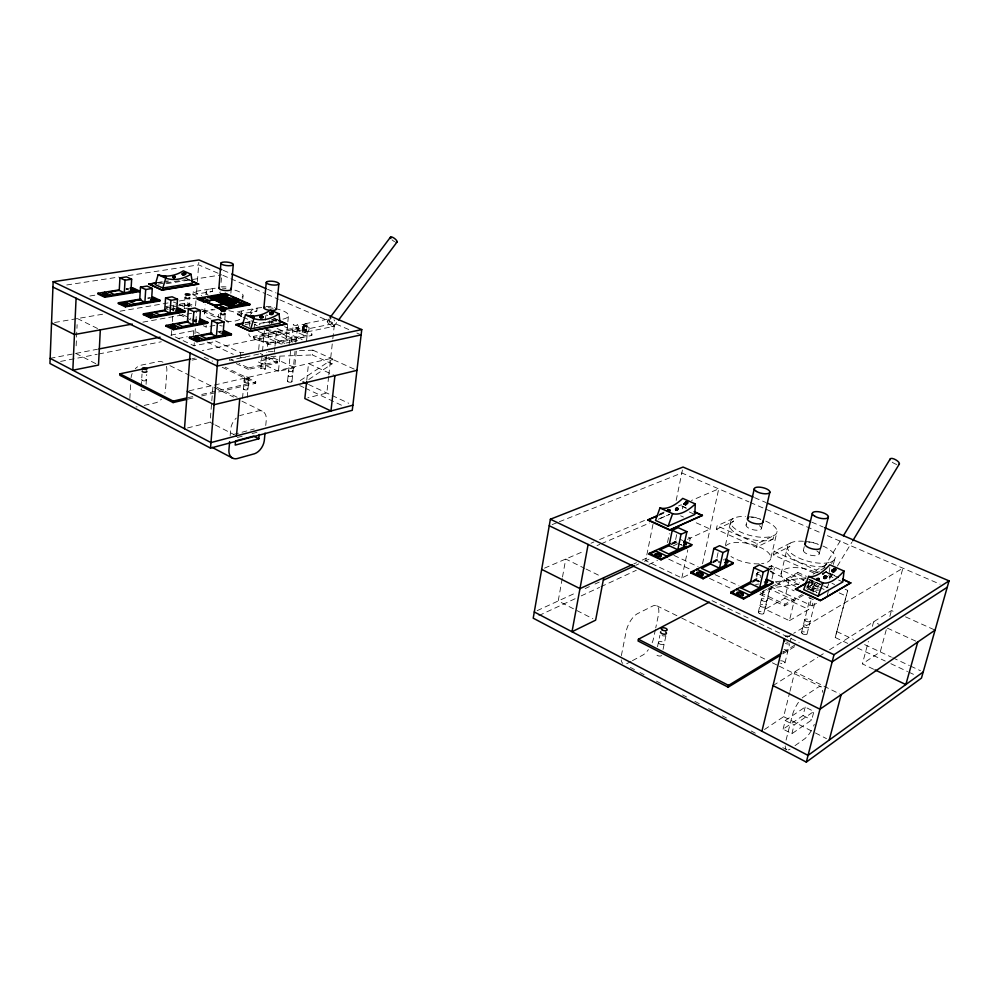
<?xml version="1.0" encoding="UTF-8"?>
<svg xmlns="http://www.w3.org/2000/svg" width="999" height="999" viewBox="0 0 999 999"><rect width="100%" height="100%" fill="white"/><g stroke="black" fill="none" stroke-linecap="round" stroke-linejoin="round"><path stroke-width="0.75" stroke-dasharray="5 3.75" d="M829.819 567.607L828.958 574.225M76.149 345.841L77.11 324.638M128.684 288.361L126.174 288.761L126.136 289.498L128.646 289.098M129.833 398.526L130.732 383.604M141.234 386.601L142.02 374.051M146.079 384.353L146.716 374.538M171.716 330.532L171.403 335.04L194.043 345.816L216.308 341.333M172.34 321.503L172.977 312.487M173.077 310.989L173.701 301.96L177.735 303.808M184.241 308.753L185.052 297.602M191.521 306.218L187.3 304.295L187.412 302.834L175.662 304.882M189.148 306.343A2.36 0.724 5.1 0 0 185.814 305.344A2.36 0.724 5.1 0 0 185.439 306.568A2.36 0.724 5.1 0 0 189.148 306.343L189.748 298.127M195.804 295.979L192.957 294.705L193.182 291.82L212.65 288.549L212.425 291.396A18.531 5.607 5.6 0 0 205.969 294.643L206.181 291.77M193.331 335.527L193.931 327.647M195.567 305.869L196.029 299.65M196.94 287.525L196.154 298.089L191.583 298.876M197.39 281.493L198.826 262.412M194.043 345.816L194.281 342.782M194.967 333.666L195.417 327.597M195.879 321.528L196.566 312.412M204.495 313.574L205.17 304.832M214.897 325.374L206.119 327.048L206.244 325.537M218.244 317.345L218.494 314.348M221.079 282.442L221.441 277.872M214.023 424.338L210.052 422.302L211.676 402.297M211.8 400.761L213.049 385.377L187.288 391.258M220.03 319.093L220.479 313.611M224.8 319.618L225.137 315.509M228.072 322.852L228.197 321.366L201.473 309.228M230.869 293.219L231.194 289.36M229.57 358.991L229.458 360.377L258.529 354.133L258.654 352.759M241.696 316.546L237.462 314.648L237.725 311.725L257.118 308.129L256.855 311.014A18.894 5.907 6 0 0 250.612 314.51M230.145 435.826L230.781 428.559A12.7 8.629 -62 0 1 236.251 418.082M226.298 321.628A18.444 5.782 5.4 0 0 241.134 317.62L241.945 308.266M242.757 298.963L243.019 295.866M240.309 356.356L240.634 352.709L214.398 340.434M242.532 398.251L244.38 377.522M249.55 326.386L250.212 318.956M268.107 357.142L277.56 361.526L277.435 362.912L248.414 369.38L248.539 367.982L239.061 363.486M247.228 397.377L248.976 377.997A2.31 0.812 5.4 0 0 245.642 376.948A2.31 0.812 5.4 0 0 245.404 378.334A2.31 0.812 5.4 0 0 248.976 377.997M254.158 328.221L254.495 324.488L271.94 321.079L274.737 322.327M253.521 337.687L253.659 336.301L297.003 327.497L311.963 334.091L311.813 335.452L268.556 344.555L253.521 337.687L296.865 328.858L311.813 335.452M201.623 395.929L255.657 383.329L255.794 381.905L225.1 367.195M258.691 349.575L260.077 334.54L276.423 331.218L297.402 340.609L281.094 344.068L260.077 334.54M260.876 368.631L264.398 330.781M265.384 320.13L265.809 315.572M265.247 369.093A2.198 0.749 5.6 0 0 262.063 368.107A2.198 0.749 5.6 0 0 261.875 369.393A2.198 0.749 5.6 0 0 265.247 369.093L266.808 352.497M267.37 346.428L268.943 329.732A2.21 0.712 5.9 0 1 266.071 330.12M269.518 323.651L269.805 320.617M268.556 344.555L268.694 343.144L253.659 336.301M271.703 323.539L271.94 321.079M265.746 425.499L266.321 419.393A12.562 8.454 -62.5 0 0 258.604 410.826L240.784 415.309A12.7 8.629 -62 0 0 239.623 415.771M296.328 351.136L294.655 367.669L273.851 358.042L274.275 353.571M274.425 352.085L274.85 347.615M274.987 346.129L276.423 331.218M294.655 367.669L278.434 371.378L280.057 354.682M286.263 337.837L287.724 323.089M287.862 321.616L288.449 315.721M289.098 345.329L289.61 340.272L265.722 329.545M287.55 381.193L290.921 347.54M291.533 341.396L293.231 324.475M296.865 328.858L297.003 327.497M291.958 381.655L295.055 351.074M295.991 341.87L297.702 324.962M298.239 330.769L298.788 325.299L303.022 324.438L307.018 326.198L306.456 331.656L302.222 332.53L298.239 330.769L302.46 329.895M302.222 332.53L303.022 324.438M306.456 341.621L306.98 336.626L284.553 326.673M306.755 380.307L308.516 363.574L334.927 375.649M312.912 350.187L332.63 359.041L332.093 363.836L312.4 354.945L312.912 350.187L299.063 350.674M328.659 376.536L326.835 393.032L307.779 397.814M328.821 375.025L332.667 340.209M332.829 338.673L334.515 323.414L202.298 350.562M682.379 508.891L682.729 506.181M562.237 578.496L558.216 600.973L592.857 618.743M562.512 577.01L565.734 559.028L584.727 568.381M621.353 655.606L626.336 630.619A15.36 6.831 -63.7 0 1 637.087 613.873L653.234 605.781A15.16 6.656 -64 0 1 658.591 614.148L655.744 627.884M652.971 524.325L645.654 560.739L681.842 577.959L689.722 574.1M667.507 542.557L669.355 533.591M676.173 500.449L682.429 470.017M655.419 629.407L653.521 638.561A15.085 6.568 -63.6 0 1 651.86 643.468M676.673 534.64L674.937 542.994L671.415 544.605M657.504 646.74L659.902 635.252M663.049 649.425L666.071 635.064M681.842 577.959L687.774 549.887M689.647 541.021L690.272 538.061L687.449 536.775M702.522 563.773L718.718 488.861L691.458 500.474M773.039 539.048L756.418 547.277L716.345 529.32L717.095 525.836L734.053 518.069L733.291 521.503A23.751 9.253 13.1 0 0 741.008 536.088A23.751 9.253 13.1 0 0 773.039 539.048L773.85 535.576L757.23 543.756L717.095 525.836M718.056 552.722L716.196 561.176L712.749 562.874M725.449 545.242L730.581 522.027M746.053 525.174L746.615 522.677M756.418 547.277L757.23 543.756M761.538 528.321L762.674 523.339M759.302 572.152L756.543 573.576L755.094 580.244L759.29 582.192M757.854 572.015L755.868 580.581L752.472 582.367M803.383 595.254L784.552 605.881L760.014 594.417L760.414 592.744L769.779 587.687M758.341 612.125L763.336 590.796M770.916 557.754L777.072 531.48M813.96 573.076L773.313 554.857L774.138 551.311L790.609 542.957L789.784 546.453A24.5 9.628 14.1 0 0 794.942 559.964A24.5 9.628 14.1 0 0 825.411 566.57M770.654 570.129L771.69 565.709L804.245 580.456M763.835 613.274L769.892 587.599M771.952 578.896L774.487 568.131M765.172 609.215L769.929 589.06L794.33 600.362L789.397 620.666L765.172 609.215L784.789 598.276L789.572 578.433L799.512 582.954M781.081 573.888L787.437 547.19M784.552 605.881L784.964 604.195L802.135 594.53M760.014 594.417L797.502 574.138L797.889 572.514L806.38 576.348M803.346 550.437L804.27 546.628M784.952 662.911L789.447 644.555M790.209 641.445L791.046 638.036M807.779 588.224L809.065 582.991L812.662 580.993L811.051 587.512L807.454 589.535M819.255 553.683L820.516 548.613M831.742 563.686L832.342 561.326L816.258 570.117L815.371 573.701L819.392 571.49M801.498 632.617L810.102 597.814M811.862 590.684L812.799 586.913M789.397 620.666L808.765 609.402L811.238 599.412M813.011 592.27L813.71 589.422L806.618 586.188M764.485 729.52L783.653 716.658L789.597 692.744M789.972 691.246L794.792 671.815L839.797 693.968M770.454 586.6L812.137 605.856L813.636 599.8L806.68 596.603M783.104 729.158L785.251 720.516L805.194 707.055L813.898 711.45L811.712 719.979L791.882 733.716L783.104 729.158L803.034 715.571L805.194 707.055M807.105 633.791L815.409 600.461M822.252 574.375L826.373 571.79L838.586 577.235M786.076 740.109L792.269 715.384A16.483 5.707 -64.2 0 1 799 701.573M829.632 579.22L831.131 573.276M833.366 564.373L835.226 556.955M791.882 733.716L794.055 725.037L813.898 711.45M827.184 595.854L828.308 591.358M847.726 643.406L835.214 637.512L847.726 590.397L845.104 589.223M835.214 637.512L847.726 590.397M873.613 669.218L862.399 663.885L868.393 641.37M872.389 626.348L873.601 621.853L879.108 624.375M886.263 629.745L880.256 651.91L862.399 663.885M889.859 616.433L902.896 568.181L793.706 633.279M830.981 576.66L832.592 574M837.424 566.046L851.91 542.17M824.025 567.544L841.757 538.449M333.878 326.323A4.158 1.074 36.8 0 0 329.608 321.878A4.158 1.074 36.8 0 0 328.246 323.189A4.158 1.074 36.8 0 0 333.878 326.323L337.587 321.366M327.272 321.266L329.133 318.793M795.017 745.654L804.932 738.648A16.159 5.47 -64.1 0 0 812.774 727.809M308.791 379.495L332.093 363.836M300.237 380.594L332.63 359.041M773.014 685.626L817.756 657.255M819.068 656.418L824.337 653.084M829.607 649.737L891.458 610.526L895.678 612.424M783.191 652.16L796.503 644.055M782.766 653.883L794.754 646.578M787.05 637.25L792.382 634.065M812.137 605.856L818.805 601.997M810.052 590.059L821.94 583.366M810.963 590.971L818.893 586.5M812.624 586.825L819.405 583.004M806.33 588.136L816.857 582.255M810.426 585.913L811.775 585.164M807.517 582.554L811.538 580.332M808.94 581.443L811.625 579.957M822.352 574.013L826.373 571.79M813.161 574.188L825.424 567.444M806.255 578.096L802.647 580.082L806.493 581.83M771.116 586.962L797.889 572.514M631.093 661.388L627.085 663.548A15.285 6.731 -63.4 0 1 624.275 664.048M632.442 660.664L643.144 654.894A15.085 6.568 -63.6 0 0 648.388 649.65M752.647 580.719L760.676 576.51M752.434 581.643L760.464 577.434M768.93 567.145L771.69 565.709M773.313 554.857L789.784 546.453M712.799 562.212L719.617 558.878M712.999 561.301L719.817 557.966M538.861 615.559L575.561 598.513M581.218 595.879L599.562 587.362M600.973 586.7L636.263 570.304M648.963 564.41L657.442 560.476M537.112 610.676L576.673 592.482M585.152 588.573L589.385 586.625M595.029 584.028L599.275 582.08M636.001 565.172L638.823 563.873M644.467 561.276L651.535 558.029M716.345 529.32L733.291 521.503M633.703 563.985L636.525 562.699M642.182 560.102L649.25 556.868M673.276 545.854L677.522 543.906M687.412 539.373L710.039 529.008L694.642 522.09M671.565 544.005L678.508 540.834M671.753 543.094L678.708 539.935M658.353 519.218L669.655 514.348L657.592 519.567M544.517 568.144L584.253 551.073M597.027 545.579L599.862 544.368M601.286 543.756L649.537 523.026M658.803 514.985L664.323 512.637M658.728 515.334L664.248 512.986M590.996 543.231L593.868 542.007M599.612 539.56L645.529 520.017M659.877 513.911L664.185 512.075M678.533 505.969L681.405 504.745M552.122 524.612L557.892 522.315M559.328 521.74L681.817 472.977L748.888 501.86M237.337 437.5L243.244 435.939M252.11 433.591L258.017 432.018M233.579 434.428L254.283 428.996M187.5 427.959L210.052 422.302M188.224 397.602L192.732 396.566M201.736 394.468L255.794 381.905M188.112 399.076L195.617 397.327M144.168 405.444L156.019 402.709A11.851 8.616 -61.1 0 0 161.363 399.213M214.448 385.052L330.644 358.529L356.968 370.354M248.539 367.982L277.56 361.526M273.851 358.042L257.592 361.613L278.434 371.378M192.245 358.703L195.255 358.067M268.694 343.144L311.963 334.091M192.133 360.102L196.653 359.153M289.61 340.272L306.98 336.626M305.357 330.781L306.943 330.444M307.317 331.855L333.229 326.473M303.933 325.449L305.507 325.125M307.018 326.198L302.784 327.048L298.788 325.299M305.132 323.726L331.094 318.494A4.133 2.835 77.5 0 0 330.419 318.856L329.882 319.468A4.133 2.835 77.5 0 0 330.357 325.237A4.133 2.835 77.5 0 0 334.44 325.499A4.133 2.835 77.5 0 0 333.978 319.73M217.595 331.768L221.353 331.044M263.087 323.052L277.959 320.142M221.291 331.805L218.793 332.292L221.378 333.516M244.867 322.964L249.413 322.09M245.279 324.55L252.66 323.114M254.146 322.827L257.093 322.252M60.627 361.413L97.24 354.27M98.764 353.971L161.301 341.77M178.084 338.499L187.238 336.713M50.15 358.341L97.49 349.238M170.792 335.152L193.694 330.756L199.35 333.404M244.905 322.665L249.438 321.79M237.462 314.648L256.855 311.014M196.766 319.717L194.256 320.192L196.703 321.316M196.703 320.479L194.193 320.954L196.653 322.078M142.907 322.14L185.502 314.423M187.025 314.148L191.596 313.311M202.248 311.388L212.999 309.44M171.578 308.891L175.337 308.229M172.777 309.428L175.287 308.991M166.758 307.904L171.166 307.13M172.627 306.868L177.035 306.106M178.496 305.844L187.3 304.295M168.332 306.169L165.384 306.681L168.207 307.979M169.793 305.906L174.201 305.145M54.57 322.502L103.284 314.111M120.03 311.213L168.744 302.822M179.408 300.986L185.489 299.937M192.957 294.705L212.425 291.396M147.827 298.589L150.337 298.177M147.877 297.852L150.387 297.427M156.593 282.68L167.245 280.981M158.104 282.729L168.744 281.031M158.204 284.103L164.136 283.154M165.622 282.917L180.469 280.544M181.955 280.307L184.915 279.832L189.972 282.068M89.885 296.004L96.016 295.017M166.521 283.691L221.691 274.812M66.746 284.977L118.893 277.035M128.097 275.637L198.639 264.885L221.453 274.713M767.944 588.374L799.849 584.04M807.442 583.016L815.034 581.98L822.14 585.189M755.606 584.452L758.641 584.053M775.374 581.818L805.793 577.759M240.21 357.58L246.353 357.355M270.929 356.456L312.4 354.945M240.634 352.709L243.706 352.597M268.306 351.748L274.463 351.523M223.277 270.329L230.419 273.389M267.532 289.26L276.099 292.932M754.545 497.652L765.996 502.547M811.75 522.127L823.201 527.022M222.877 275.324L265.634 293.743M267.058 294.355L278.459 299.263M279.882 299.875L349.737 329.957M356.855 333.029L361.139 334.865M750.311 502.472L821.665 533.204M827.372 535.651L940.096 584.203M186.825 278.659L190.759 280.394M185.489 278.359L190.734 280.682M274.787 318.556L277.41 319.717M273.451 318.269L277.385 320.017M271.865 319.38L277.435 321.853M686.251 507.979L680.868 505.581L686.188 508.329M826.273 572.152L838.486 577.597M689.31 511.975L694.854 514.46M277.073 328.509L302.26 339.747M193.182 291.82L201.711 295.642M237.725 311.725L243.356 314.235M774.138 551.311L816.258 570.117M828.695 575.624L832.929 577.522M838.586 580.044L842.831 581.942M243.107 317.17L260.002 324.75M831.98 583.329L834.615 584.502M680.656 515.809L683.453 517.057M905.519 616.845L935.076 630.119M254.495 324.488L257.305 325.749M823.551 585.826L829.232 588.399M839.172 592.882L846.265 596.091M797.502 574.138L805.007 577.534M808.815 579.258L821.54 585.002M258.254 331.381L284.89 343.419M805.656 581.106L818.406 586.875M819.817 587.512L824.063 589.435M187.412 302.834L194.443 306.031M807.217 585.764L811.051 587.512M202.76 311.338L215.422 317.095M770.304 571.603L798.551 584.477M808.441 588.985L816.92 592.844M179.083 304.42L187.15 308.117M887.387 628.159L917.744 642.032M756.543 573.576L760.726 575.499M776.036 582.529L794.143 590.846M680.094 539.298L682.704 540.496M719.767 561.838L715.721 559.977L715.509 560.889L719.555 562.762M169.618 308.629L173.838 310.577M182.293 314.485L190.747 318.394M192.158 319.043L197.79 321.641M677.135 543.044L674.525 541.833L674.337 542.744L677.422 544.143M678.433 543.643L682.342 545.454M126.174 288.761L128.908 290.022M755.306 579.32L759.502 581.256M755.169 579.545L759.327 581.468M165.285 308.154L168.107 309.465M179.37 314.673L190.634 319.88M192.045 320.529L196.266 322.49M203.309 325.749L206.119 327.048M260.002 353.384L262.7 354.633M265.272 357.267L277.435 362.912M784.789 598.276L808.765 609.402M760.414 592.744L784.964 604.195M308.541 384.478L330.944 394.955M332.093 395.492L348.763 403.284M673.938 555.394L698.089 566.695M715.009 574.612L738.985 585.826M836.737 631.555L853.471 639.385M864.622 644.605L891.345 657.092M892.731 657.742L909.34 665.521M910.638 666.121L920.429 670.704M207.118 342.008L233.316 354.333M299.725 385.577L303.871 387.525M305.257 388.174L342.595 405.744M668.718 559.178L689.822 569.105M709.527 578.384L732.042 588.973M857.467 647.976L885.289 661.076M890.858 663.686L907.554 671.54M908.94 672.202L915.896 675.474M230.931 359.628L233.641 360.914M236.226 363.599L248.414 369.38M204.183 357.167L212.55 361.176M712.087 600.686L799.175 642.432M222.19 367.257L255.657 383.329M77.385 318.569L97.615 328.534M217.058 387.35L237.1 397.215M586.076 569.043L600.998 576.398M169.892 365.634L189.286 375.199M190.672 375.874L233.616 397.065M241.933 401.161L262.712 411.413M656.705 605.744L680.394 617.419M681.793 618.106L765.396 659.352M772.364 662.787L777.934 665.534M779.332 666.221L821.141 686.837M803.034 715.571L811.712 719.979M75.799 353.409L95.829 363.686M215.347 425.025L233.841 434.515M783.653 716.658L814.035 732.255M815.421 732.966L826.473 738.636M785.251 720.516L794.055 725.037M630.357 667.419L634.465 669.592M639.959 672.477L644.08 674.65M656.443 681.143L660.564 683.316M682.529 694.867L686.65 697.04M694.879 701.373L700.374 704.27M708.616 708.603L712.737 710.764M722.339 715.821L726.46 717.994M751.173 730.993L755.294 733.166M782.754 747.614L786.875 749.774M184.678 308.441A2.36 0.737 5 0 1 187.412 308.391M222.377 325.986A2.398 0.762 5.4 0 1 219.78 325.337M273.451 322.802A18.894 5.907 6 0 1 264.81 321.953M275.349 308.629A18.906 5.882 6 0 1 282.43 319.268M276.885 319.855A18.906 5.882 6 0 1 271.266 319.755M251.224 313.162A18.906 5.882 6 0 1 265.734 307.567M268.132 307.692A18.906 5.882 6 0 1 274.188 308.416M266.084 329.658A18.806 6.094 5.9 0 1 286.276 337.4A18.806 6.094 5.9 0 1 267.32 341.983A18.806 6.094 5.9 0 1 248.888 333.803M267.769 315.359A6.294 1.961 6 0 1 266.283 314.997M265.971 306.568A6.306 1.936 6 0 1 274.812 307.542M234.915 290.147A18.544 5.582 5.6 0 1 242.095 297.215M207.892 294.792A18.544 5.582 5.6 0 1 216.671 288.124M222.39 288.124A18.544 5.582 5.6 0 1 225.974 288.424M228.846 310.677A18.444 5.782 5.4 0 1 241.134 317.62M211.114 319.106A18.444 5.782 5.4 0 1 214.935 309.715M219.555 292.332A6.181 1.861 5.6 0 1 220.629 292.058M221.041 286.913A6.181 1.836 5.6 0 1 228.509 287.462M295.891 342.058A2.235 0.737 6.2 0 1 295.654 342.207M292.582 342.145A2.235 0.737 6.2 0 1 292.457 340.909A2.235 0.737 6.2 0 1 295.929 341.683M264.723 357.692A2.198 0.737 5.7 0 1 266.209 358.629A2.198 0.737 5.7 0 1 264.123 359.091A2.198 0.737 5.7 0 1 261.9 358.304M144.855 390.309A2.36 0.837 3.9 0 1 141.371 389.872A2.36 0.837 3.9 0 1 142.47 388.736M394.593 241.658A4.083 1.324 37.4 0 1 392.07 239.847M166.333 366.346A11.901 8.716 -61.8 0 1 166.883 370.017L165.472 390.522A11.851 8.616 -61.1 0 1 164.872 393.181M162.962 362.212A11.901 8.716 -61.8 0 0 158.766 361.513L140.834 365.222A12.025 8.879 -61.2 0 0 135.302 368.718M131.081 377.634A12.025 8.879 -61.2 0 1 132.168 373.539M137.1 406.905A11.976 8.779 -60.4 0 1 136.001 406.855M723.313 559.865A3.134 1.286 13 0 1 724.063 559.877M622.802 663.373A15.285 6.731 -63.4 0 1 621.203 659.815M790.059 749.15A16.384 5.619 -63.9 0 1 788.311 749.887M786.313 749.4A16.384 5.619 -63.9 0 1 785.214 745.903M814.297 724.312A16.159 5.47 -64.1 0 1 813.573 726.061M802.185 697.951A16.483 5.707 -64.2 0 1 803.196 697.102L818.094 687.212A16.246 5.557 -64.4 0 1 822.539 692.27M770.566 571.328A2.847 1.161 13.8 0 1 773.313 573.089A2.847 1.161 13.8 0 1 770.504 573.713M768.918 566.982A2.847 1.161 13.7 0 1 772.215 566.495A2.847 1.161 13.7 0 1 774.312 568.506A2.847 1.161 13.7 0 1 770.279 568.294M812.936 591.158A2.922 1.199 14.6 0 1 816.832 592.407M818.131 588.623A2.922 1.199 14.6 0 1 813.86 588.074A2.922 1.199 14.6 0 1 813.773 586.176A2.922 1.199 14.6 0 1 818.081 587.387M809.577 579.657A3.559 2.935 57 0 1 811.862 584.128A3.559 2.935 57 0 1 808.054 585.839M812.849 580.781A3.559 2.935 56.9 0 1 807.979 583.99M814.772 581.455A5.42 4.483 56.9 0 1 813.136 586.538A5.42 4.483 56.9 0 1 807.841 586.001M832.442 574.225A5.332 4.446 56.3 0 1 829.133 577.222M823.788 574.013A5.332 4.446 56.3 0 1 823.301 572.727M825.336 571.778A5.382 1.598 30.8 0 1 830.481 575.461A5.382 1.598 30.8 0 1 829.407 577.085M823.725 574.25A5.382 1.598 30.8 0 1 822.801 573.451M896.665 464.41A5.257 1.961 29.6 0 1 892.032 462.025M665.571 635.676A3.009 1.386 12.8 0 1 662.162 635.614M661.688 655.494A2.985 1.424 12.9 0 1 657.267 655.444A2.985 1.424 12.9 0 1 657.017 653.096M789.41 643.743A2.997 1.336 14.9 0 1 785.414 643.406M785.202 636.8A3.009 1.324 14.8 0 1 788.885 636.263A3.009 1.324 14.8 0 1 790.659 638.636M780.606 660.776A2.985 1.361 15.1 0 1 784.29 661.875A2.985 1.361 15.1 0 1 784.265 663.661A2.985 1.361 15.1 0 1 780.594 663.199M784.053 649.525A2.997 1.349 15 0 1 787.449 650.998A2.997 1.349 15 0 1 786.463 652.509A2.997 1.349 15 0 1 782.741 651.56M788.049 642.307A2.997 1.336 14.9 0 1 786.538 641.995M681.543 544.817A3.072 1.261 12.2 0 1 680.943 544.492M822.826 545.991A24.525 9.59 14.1 0 1 828.908 562.574A24.525 9.59 14.1 0 1 791.37 553.421A24.525 9.59 14.1 0 1 803.421 541.258M804.882 541.383A24.525 9.59 14.1 0 1 817.082 543.868M828.508 583.666A24.351 9.903 14.3 0 1 823.263 589.198M820.766 589.81A24.351 9.903 14.3 0 1 811.213 590.059M795.791 586.438A24.351 9.903 14.3 0 1 783.416 570.029A24.351 9.903 14.3 0 1 816.283 572.439M816.832 550.886A8.167 3.197 14.1 0 1 817.02 555.556A8.167 3.197 14.1 0 1 805.743 553.259A8.167 3.197 14.1 0 1 805.606 548.588M808.778 542.082A8.179 3.172 14 0 1 818.381 544.555M765.684 521.103A23.764 9.216 13 0 1 770.704 536.65A23.764 9.216 13 0 1 734.515 528.359A23.764 9.216 13 0 1 745.441 516.458M748.301 516.658A23.764 9.216 13 0 1 760.177 519.068M725.774 545.978A23.601 9.515 13.2 0 1 761.163 547.814A23.601 9.515 13.2 0 1 761.575 563.661M759.003 563.848A23.601 9.515 13.2 0 1 730.956 556.493M759.352 525.674A7.917 3.072 13 0 1 759.165 530.069A7.917 3.072 13 0 1 748.201 527.847A7.917 3.072 13 0 1 748.451 523.451M751.473 517.07A7.93 3.047 13 0 1 760.776 519.455M185.539 305.107A2.36 0.724 5.1 0 0 189.261 304.882A2.36 0.724 5.1 0 0 185.926 303.883A2.36 0.724 5.1 0 0 185.539 305.107M293.831 325.05A2.248 0.712 6.3 0 0 297.602 325.137A2.248 0.712 6.3 0 0 294.955 323.976A2.248 0.712 6.3 0 0 293.831 325.05M288.137 381.818A2.223 0.774 6 0 0 291.87 381.843A2.223 0.774 6 0 0 289.26 380.619A2.223 0.774 6 0 0 288.137 381.818M288.711 376.099A2.223 0.774 6 0 0 292.445 376.136A2.223 0.774 6 0 0 289.835 374.925A2.223 0.774 6 0 0 288.711 376.099M289.211 371.166A2.223 0.762 6 0 0 292.944 371.203A2.223 0.762 6 0 0 290.322 369.992A2.223 0.762 6 0 0 289.211 371.166M262.4 363.736A2.198 0.749 5.7 0 0 265.771 363.449A2.198 0.749 5.7 0 0 262.587 362.462A2.198 0.749 5.7 0 0 262.4 363.736M142.595 380.607A2.36 0.824 4 0 0 146.341 380.269A2.36 0.824 4 0 0 143.069 379.208A2.36 0.824 4 0 0 142.595 380.607M245.03 382.592A2.31 0.812 5.4 0 0 248.601 382.255A2.31 0.812 5.4 0 0 245.267 381.206A2.31 0.812 5.4 0 1 245.392 379.782A2.31 0.812 5.4 0 1 248.726 380.831A2.31 0.812 5.4 0 1 245.155 381.168A2.31 0.812 5.4 0 0 245.03 382.592M244.393 389.672A2.31 0.824 5.3 0 0 247.964 389.323A2.31 0.824 5.3 0 0 244.63 388.261A2.31 0.824 5.3 0 0 244.393 389.672M304.458 326.311A2.76 1.861 77.4 0 0 306.456 330.507A2.76 1.861 77.4 0 0 307.754 326.548A2.76 1.861 77.4 0 0 304.458 326.311M303.546 325.537A4.208 2.847 77.4 0 0 306.581 331.943A4.208 2.847 77.4 0 0 308.566 325.899A4.208 2.847 77.4 0 0 303.546 325.537M302.884 326.636A2.76 1.861 77.4 0 0 304.87 330.831A2.76 1.861 77.4 0 0 306.181 326.873A2.76 1.861 77.4 0 0 302.884 326.636M759.115 613.174A2.822 1.224 14.1 0 0 763.736 613.573A2.822 1.224 14.1 0 0 760.414 611.351A2.822 1.224 14.1 0 0 759.115 613.174M760.714 606.393A2.822 1.211 14.1 0 0 765.334 606.805A2.822 1.211 14.1 0 0 762 604.582A2.822 1.211 14.1 0 0 760.714 606.393M762.087 600.536A2.822 1.199 14 0 0 766.708 600.948A2.822 1.199 14 0 0 763.373 598.738A2.822 1.199 14 0 0 762.087 600.536M802.334 633.716A2.885 1.261 15 0 0 807.017 634.115A2.885 1.261 15 0 0 803.546 631.805A2.885 1.261 15 0 0 802.334 633.716M804.033 626.848A2.897 1.249 15 0 0 808.728 627.26A2.897 1.249 15 0 0 805.244 624.949A2.897 1.249 15 0 0 804.033 626.848M805.506 620.916A2.897 1.236 14.9 0 0 810.201 621.328A2.897 1.236 14.9 0 0 806.705 619.043A2.897 1.236 14.9 0 0 805.506 620.916M659.103 643.618A2.997 1.399 12.8 0 0 664.098 644.03A2.997 1.399 12.8 0 0 660.776 641.57A2.997 1.399 12.8 0 0 659.103 643.618"/><path stroke-width="1.5" d="M228.896 299.013C231.78 298.439 228.534 299.463 228.621 298.301M224.188 296.291L224.588 297.14M218.257 297.178C221.066 296.541 217.67 298.214 218.719 296.678M228.197 299.887L228.846 300.125L228.471 299.313M230.669 303.858L228.996 302.959M229.72 300.087L229.021 300.025L229.695 299.825M230.082 300.649L229.021 300.437L229.758 300.724M221.853 269.718L199.013 259.94L53.147 281.73L49.95 363.499L210.514 448.114L352.272 410.302L361.75 329.583L277.535 293.544M233.803 302.61L234.927 302.322L233.516 302.048M76.086 298.214L72.84 370.229L98.501 365.06L100.312 329.857M118.931 289.922L97.952 293.269L97.914 294.018L104.745 297.252L139.236 291.633L139.286 290.896L132.455 287.762L129.945 288.162M104.408 292.982L104.458 292.232L111.276 295.442L111.239 296.191M104.745 297.252L104.783 296.491L97.952 293.269M219.343 300.612L218.319 299.6M152.859 297.752L152.897 297.003L159.877 300.212L159.828 300.961L125.375 306.83L118.382 303.534L118.431 302.772L140.834 299.026M119.243 290.409L119.942 277.884L126.548 276.873L131.643 279.196L130.906 291.696L114.073 294.418L108.991 292.045L119.243 290.409L124.313 292.757L125.025 280.22L119.942 277.884M144.031 368.781L119.93 373.826L119.855 375.274L173.102 402.572L186.613 399.425M124.875 302.447L124.912 301.686L131.905 304.97L131.856 305.731M125.375 306.83L125.412 306.069L118.431 302.772M132.417 288.499L132.455 287.762M132.954 292.657L130.27 290.659M139.723 299.762L140.484 287.138L147.09 286.076L152.298 288.449L151.498 301.061L134.665 303.908L129.483 301.486L139.723 299.762L144.905 302.173L145.692 289.523L140.484 287.138M184.952 311.838L177.785 308.541L177.834 307.792L185.002 311.089L184.952 311.838L150.574 318.019L143.394 314.623L143.444 313.861L165.797 309.915M192.07 280.969L198.614 284.153L162.125 290.147L148.963 284.178L156.593 282.68M149.862 313.474L149.912 312.712L157.093 316.084L157.043 316.845M150.574 318.019L150.612 317.245L143.444 313.861M153.559 302.035L153.609 301.286L150.812 299.987M162.125 290.147L148.988 283.891M164.71 310.689L165.572 297.927L172.165 296.815L177.51 299.25L176.611 311.975L159.828 314.985L154.495 312.487L164.71 310.689L170.042 313.162L170.916 300.374L165.572 297.927M205.369 322.04L200.462 319.78L200.524 319.018L207.879 322.402L207.817 323.164L173.426 329.67L166.059 326.186L166.109 325.412L188.474 321.266M172.54 324.987L172.59 324.213L179.957 327.672L179.907 328.446M173.426 329.67L173.476 328.896L166.109 325.412M178.696 312.962L178.746 312.2L176.361 311.101M173.102 402.572L173.214 401.099L119.93 373.826M187.412 322.053L188.361 309.166L194.955 307.979L200.437 310.477L199.463 323.364L182.667 326.523L177.198 323.963L187.412 322.053L192.882 324.6L193.856 311.676L188.361 309.166M211.825 332.904L189.448 337.275L189.398 338.062L196.965 341.646L231.356 334.79L231.418 334.028L223.863 330.544L223.801 331.318L231.356 334.79M184.49 428.721L190.135 353.059M683.878 504.208L686.163 501.598L686.513 502.759L683.878 504.208L687.387 502.147L687.737 503.296C684.365 506.543 684.615 503.259 687.811 502.335M684.303 504.395L686.575 501.785M685.539 504.945L685.601 503.971M686.088 502.572L686.163 501.598M216.771 306.656L205.632 301.661L203.833 301.973L197.303 299.038L197.365 298.301L225.549 293.431L249.812 304.108L249.75 304.832L221.616 309.965L214.972 306.98L216.833 305.919L197.365 298.301M196.965 341.646L197.028 340.859L189.448 337.275M685.114 504.757L687.387 502.147M201.561 324.35L201.611 323.589L199.163 322.452M203.833 301.973L203.883 301.236M205.632 301.661L205.694 300.924M203.446 340.359L203.509 339.573L195.929 336.014M223.526 303.783L215.584 305.195L215.509 306.231L206.406 302.148L206.493 301.124L214.435 299.725L223.526 303.783L215.809 305.457L215.747 306.193M206.706 301.373L206.406 302.148M207.829 297.839L207.942 296.378L230.207 306.293L243.082 303.958L242.957 305.432M214.435 299.725L209.765 300.549M212.3 297.49L210.527 296.666L212.787 297.09M210.789 296.978L211.463 297.265M211.363 296.765L212.725 296.778M217.832 299.338L213.287 297.977M213.399 296.628L215.609 296.89M211.825 320.691L210.789 333.728L216.408 336.351L217.457 323.276L211.825 320.691L218.406 319.455L224.051 322.015L222.977 335.04L206.194 338.374L200.562 335.739L211.763 333.678M214.498 296.328C215.447 295.729 212.999 297.665 215.347 296.84M213.961 298.127L215.909 298.564M214.223 296.104L215.309 296.428L214.673 296.74M214.261 298.226L215.347 298.426M214.698 297.877L214.773 297.739M214.947 297.315L218.107 298.152L216.858 297.889M217.07 295.729L215.884 295.854C215.11 295.791 218.032 295.866 216.296 296.428M215.846 298.276L215.547 298.589M222.502 301.698C220.192 301.273 221.99 300.961 222.515 301.548M215.309 298.838L216.209 298.676M217.482 297.627C213.162 297.989 218.381 297.627 216.895 297.365M216.096 295.841L216.97 295.966M216.508 297.827L216.046 296.978L214.535 297.14M216.508 297.19L216.059 297.677L217.12 297.577M216.795 299.488L219.368 299.725L218.856 300.437M217.108 299.463L216.059 299.076M217.045 296.328L217.67 296.216M217.657 300.012L216.508 299.2M217.27 297.552L217.382 298.376L218.107 298.027M217.72 295.429L219.53 295.654M217.158 299.762L218.594 299.812L217.282 299.538M218.169 297.902L218.831 298.876L217.47 298.177M216.995 296.715L219.505 297.302L216.683 296.428M218.918 287.987L220.916 263.162M216.721 299.163L218.244 299.375L216.733 299.013M219.355 298.776L218.456 298.152L219.206 298.389M218.556 298.339L219.63 298.726M219.156 295.18L219.618 296.253M219.705 297.128C218.182 298.251 221.303 296.703 220.304 297.814L223.152 298.826M219.156 295.979L220.205 295.966L218.893 296.104M219.33 300.761L220.879 300.399L218.868 300.299M220.13 299.375L220.117 299.525M220.417 296.666L220.217 296.004M220.242 298.027L220.529 297.265M220.117 295.017L223.539 295.854M219.93 301.036C223.926 299.987 218.906 301.798 220.592 300.549M220.23 298.177L221.691 297.777L220.005 297.677M220.317 300.15L218.619 299.538M220.304 297.814L219.081 297.665M220.579 296.278L223.801 297.452L222.49 297.939L224.513 297.927M220.692 296.328L221.965 296.641L220.729 296.566M220.904 295.517L220.841 294.156L243.082 303.958M221.204 296.553L219.343 296.303M221.141 295.629L221.89 294.917M222.165 296.041L221.179 295.042M221.303 299.088L219.942 299.45M222.352 296.89L221.478 296.428M221.978 297.465L221.491 296.878L222.39 296.978M221.191 298.564L222.765 298.726M222.315 297.864L223.601 297.527L222.153 297.39M222.477 301.586L221.716 301.448M222.24 301.598L221.229 301.461M221.616 309.965L221.678 309.228L215.022 306.243M210.514 448.114L217.695 360.327L53.147 281.73M223.689 296.715C222.19 294.967 227.148 297.552 226.161 297.34M224.925 303.271L222.065 301.823L225.437 302.809M224.101 299.725L223.014 298.713M223.239 297.265L223.451 297.315M224.962 298.127L223.277 297.714L224.688 298.164M223.389 299.538L222.889 298.951M223.239 302.26L225.087 302.685L223.788 302.46M223.826 296.228L224.9 296.603L222.952 296.278M225.824 301.336L223.551 301.136L224.525 300.774M223.589 299.35L223.826 299.775M223.801 298.826L222.115 299.013M223.776 302.048L224.051 301.923M223.714 301.211L222.727 300.574L224.076 300.924M224.675 296.466C224.5 296.878 225.724 297.914 224.388 296.029M224.425 302.872L225.374 303.172M224.575 302.997L224.238 302.747M224.875 301.735L225.699 301.248M223.614 300.886L224.3 300.512L221.778 300.187L225.762 301.411M224.9 298.614L225.699 299.026M225.362 303.309L227.385 303.584L224.937 302.997M225.549 293.431L225.487 294.156L228.346 295.417M225.362 297.502L226.448 297.29L224.675 296.94M225.449 297.327L225.649 297.365M225.799 300.649L227.185 300.524M227.035 299.663L227.834 299.026L226.373 298.626M226.673 303.571L225.811 302.759L226.461 303.009M226.011 299.912L225.137 300.362M226.386 297.952L220.779 294.88M226.661 303.708L225.924 302.784M225.737 303.409L226.024 302.722M226.486 297.652L227.21 298.139L226.611 297.627M226.348 303.733L227.397 303.434M226.598 300.999L227.41 300.512M225.337 300.2L226.636 300.349M226.623 298.476L225.449 298.913M225.374 300.462L227.46 300.811M229.807 303.321L227.31 302.572M227.522 297.952L225.762 297.665M227.297 302.709L227.397 301.948L226.249 302.297M229.308 301.81L227.397 300.711M226.273 297.59L227.809 297.752M227.56 303.971C227.884 304.67 230.607 305.232 230.27 304.57M227.622 303.396L226.261 303.409M226.273 302.01L228.721 302.46M225.1 336.039L225.162 335.264L222.64 334.103M227.809 303.034L227.16 302.597M228.234 300.087L230.532 300.212L228.384 300.15M227.41 303.921L229.42 304.22M229.258 303.221L228.247 303.084L229.295 302.984M228.334 298.326L228.846 298.713M226.623 297.227L225.924 297.053M228.184 301.71C226.973 299.825 228.546 302.023 229.408 301.398M228.172 303.646L229.27 304.258L228.059 304.133M228.858 302.01L228.359 301.561L230.719 301.998M229.283 303.122L229.595 302.772C229.333 303.883 230.819 303.671 230.307 303.896M228.983 304.907L231.731 305.369L229.196 304.57M227.635 301.311L230.707 302.148M228.621 298.901L229.558 298.901L229.146 298.351M228.996 298.751L230.157 299.063M228.833 303.059L232.105 303.996L231.094 304.108M229.695 302.372L230.944 302.41L229.82 301.798M230.544 299.625L232.492 300.025L231.768 299.675M231.194 289.36L233.267 264.573A6.219 1.761 5.8 0 0 224.363 262.025A6.219 1.761 5.8 0 0 223.639 265.022A6.219 1.761 5.8 0 0 233.267 264.573M229.932 305.482L230.806 304.97M228.971 305.057L230.082 304.495M229.483 303.259L230.344 303.109M235.602 301.611L243.019 304.695L230.145 307.03L230.207 306.293M232.342 302.872C227.572 302.41 234.203 302.185 231.668 303.246L233.079 303.047M230.494 301.149L232.23 300.961L230.757 301.111M230.869 299.188L231.456 299.563L230.719 299.213M230.944 299.962L232.018 299.762M230.856 299.325L229.733 299.425M231.144 302.185L230.057 302.235M231.406 300.162C233.928 299.238 234.703 302.834 232.979 300.075M231.481 301.398L232.779 301.611M231.506 304.021L231.568 303.696M232.542 303.459L233.816 303.371L231.406 303.122M231.706 302.435L232.168 302.797M232.093 300.899L231.593 300.961M231.581 303.459L232.23 303.321M232.28 301.923L231.618 301.486M232.155 300.025L232.867 300.649L232.505 299.875M232.929 301.661L233.291 301.673M232.467 301.386L233.017 301.636M232.218 303.459L232.892 302.972M232.767 300.624L232.03 300.249L233.242 300.224M233.192 303.596L234.54 304.358L232.917 303.646M233.566 301.086L233.229 300.374M233.691 304.146L234.328 304.108M233.641 303.296L231.019 302.947M234.003 301.111L235.252 300.849L233.778 300.899M234.178 301.373L233.966 300.512M234.44 302.984C238.649 302.709 232.592 303.209 235.227 302.285M236.351 302.934L234.59 302.909L236.363 302.797M234.603 301.586L234.765 300.824M236.164 302.098L235.04 301.136M235.901 302.148L237.587 301.81L235.052 301.748M236.413 302.372L238.049 302.197M236.8 302.422L236.551 301.623M278.733 320.292L286.576 324.076L250.287 331.306L235.789 324.725L243.381 322.964M229.645 441.633L228.896 450.337A12.65 8.529 -61.4 0 0 236.938 458.641L254.595 453.733A12.5 8.354 -61.9 0 0 264.285 440.746L265.01 433.116M235.602 440.771L235.215 445.104L258.828 438.761L259.228 434.478M236.476 435.864L239.772 398.526M250.287 331.306L235.814 324.425M263.911 307.717L266.246 282.417M276.448 309.091L278.858 283.828A6.344 1.861 6.2 0 0 269.63 281.181A6.344 1.861 6.2 0 0 269.168 284.378A6.344 1.861 6.2 0 0 278.858 283.828M306.606 381.818L304.845 398.539L330.969 410.976L334.927 375.649M831.942 570.329L832.279 571.54L834.527 568.681L831.942 570.329L834.527 568.681M832.279 571.54L832.429 570.541M833.203 571.952L835.439 569.08L835.776 570.304L833.203 571.952L835.439 569.08M834.04 568.468L834.377 569.68M833.678 572.165L835.913 569.293M233.916 302.61L234.94 302.173L234.278 302.535M228.659 299.937L227.697 299.55M226.186 299.088L228.696 299.638L228.034 299.413M222.527 299.688L220.779 299.588M222.278 299.812L223.364 300.249M162.825 288.024L165.772 278.147A42.945 32.28 -68.5 0 0 190.971 274.188L192.507 283.179L162.825 288.024L155.232 284.578L158.154 274.75A42.77 32.33 -68.5 0 0 183.354 270.854L190.971 274.188M753.121 497.04L683.041 467.045L550.374 519.23L533.216 618.181L806.318 762.1L921.465 678.096L949.05 580.869L824.625 527.634M219.543 300.499L220.017 300.162M588.124 544.455L572.015 631.73L595.629 620.167L603.721 577.734M229.42 299.25L229.995 298.801M250.699 328.921L253.883 318.594A45.142 31.606 -68 0 0 278.946 313.786L280.22 323.077L250.699 328.921L242.32 325.125L245.479 314.835A44.943 31.681 -68 0 0 270.567 310.115L278.946 313.786M694.342 511.588L702.359 515.534L669.58 530.057L647.702 520.042L657.417 515.571M684.003 541.096L691.808 544.68L691.608 545.591L661.001 559.827L649.138 554.233L649.325 553.309L670.366 543.731M227.01 299.313L226.249 299.25L227.447 298.938M709.352 602.11L638.423 639.235L638.061 640.983L728.159 687.175L780.107 655.506M661.001 559.827L661.201 558.903L691.808 544.68M669.58 530.057L702.434 515.184M666.795 557.13L666.982 556.206L655.157 550.649M669.068 545.679L672.24 530.282L678.109 527.672L686.887 531.668L683.653 547.027L668.706 553.958L659.927 549.85L669.068 545.679L677.809 549.737L681.043 534.303L686.887 531.668M686.063 548.164L686.263 547.252L683.653 546.053M222.128 300.075L223.626 300.736M725.224 559.153L733.291 562.862L733.091 563.786L703.096 578.771L690.809 572.976L691.008 572.04L711.65 561.962M696.528 570.179L696.728 569.243L708.978 574.999L708.778 575.936M226.423 300.924L226.998 300.961M703.096 578.771L703.296 577.834L733.291 562.862M710.451 563.998L713.848 548.426L719.605 545.679L728.683 549.8L725.224 565.347L710.576 572.639L701.485 568.381L710.451 563.998L719.505 568.194L722.951 552.584L728.683 549.8M727.659 566.495L727.859 565.571L725.162 564.335M766.245 579.07L773.214 582.267L773.001 583.204L743.556 599.013L730.831 592.994L731.043 592.045L751.31 581.418M747.452 518.943L754.245 488.873M736.438 590.047L736.65 589.11L749.35 595.067L749.125 596.016M743.556 599.013L743.768 598.064L773.214 582.267M762.961 522.09L769.879 492.02M750.224 583.553L753.858 567.769L759.502 564.872L768.905 569.155L765.209 584.902L750.836 592.594L741.42 588.174L750.224 583.553L759.59 587.912L763.286 572.09L768.905 569.155M728.159 687.175L728.571 685.376L781.855 652.971M767.669 586.063L767.881 585.127L765.097 583.841M221.653 298.027L220.854 298.052M804.882 544.093L812.299 513.511M842.656 579.045L850.698 583.041L820.316 600.649L795.454 589.248L806.268 582.929M761.925 731.231L784.39 638.836M828.383 516.745L820.828 547.352A8.179 3.172 14 0 1 810.913 548.488A8.179 3.172 14 0 1 805.906 542.682M820.316 600.649L850.798 582.667M806.318 762.1L834.003 654.707L949.05 580.869M829.232 740.047L841.158 694.642M668.144 526.186L672.614 513.673A55.819 25.325 -66.7 0 0 695.267 503.921L694.854 514.46L668.144 526.186L655.519 520.429L659.952 507.967A55.519 25.599 -66.7 0 0 682.729 498.389L695.267 503.921M917.744 642.032L905.843 684.565L875.012 669.892M163.524 276.898L163.786 276.024L166.271 276.598L166.009 277.472L163.774 277.01L163.786 276.024M818.044 596.166L823.014 582.892A59.603 21.766 -66.5 0 0 844.03 571.066L842.831 581.942L818.044 596.166L803.696 589.61L808.628 576.411A59.241 22.14 -66.5 0 0 829.807 564.772L844.03 571.066M251.186 317.12L251.473 316.208L253.946 316.745L253.671 317.657L251.461 317.245L251.473 316.208M253.671 316.621L253.671 317.657M216.196 299.163L216.396 298.539M667.757 509.84L667.357 510.951L669.642 511.263C671.166 508.766 665.122 510.327 670.042 510.152M667.782 511.138L668.181 510.039M669.617 509.965L669.642 511.263M233.067 302.123L234.29 302.385M816.67 579.657L817.107 578.483L818.768 578.458L818.805 579.845L816.67 579.657L818.805 579.845M817.145 579.87L817.594 578.696L819.255 578.683M818.331 579.632L818.768 578.458M222.028 299.975L223.401 300.474M218.793 295.479L218.057 295.479L218.594 295.904M227.597 299.2L226.036 299.163M228.059 301.573L228.721 301.673M214.061 296.878L215.26 296.865M233.891 302.297L233.691 302.447M224.738 296.179L224.026 296.316M852.709 540.834L899.4 463.898M843.368 535.801L890.097 459.115M217.695 298.226L217.382 297.764M237.525 299.288L238.998 299.825M236.226 299.126L236.551 298.551L235.264 298.439M237.762 299.225L235.19 298.776L235.152 297.889M230.407 298.938L229.82 299.275L230.819 299.088M222.14 298.476L221.341 298.439L222.153 298.326M338.511 320.13L396.99 242.095M330.07 317.557L390.559 237.063M228.159 304.433L228.571 304.72M224.463 296.765L224.575 296.204M228.709 299.912L228.072 299.5M228.247 298.626L228.821 298.851M823.676 577.397C823.326 580.407 829.52 576.873 824.699 576.935M235.427 301.873L236.925 301.96M228.521 298.401L230.394 299.076M229.183 298.851L229.832 299.138M226.723 303.871L227.922 304.021L226.823 303.946M221.903 298.177L220.954 298.264M215.859 299.151L211.538 296.691M225.187 301.298L224.313 301.323M228.621 299.65L227.11 299.6M222.253 299.688L220.854 299.7L221.516 299.925M235.439 301.311L235.776 301.998L234.877 301.461M923.188 671.99L808.041 755.394L534.29 611.975M221.728 296.878L222.627 297.09M935.076 630.119L819.954 709.215L773.014 685.626M947.227 587.275L832.179 661.813L549.25 525.749M795.454 589.248L806.168 583.304M236.526 298.664L235.277 298.301M730.831 592.994L734.19 591.233M740.434 587.949L743.106 586.55M235.776 301.71L236.538 301.848M690.809 572.976L694.243 571.291M270.966 314.585C270.03 312.5 271.378 316.321 273.289 313.486L273.214 312.65L270.155 314.223L269.792 313.249C271.703 310.414 273.052 314.235 272.115 312.163M269.792 313.249L272.39 312.287M269.867 314.098L273.214 312.65M270.692 314.46L273.289 313.486M234.59 302.909L235.427 302.372M603.508 580.132L634.59 565.821M225.399 296.928L224.675 296.703M632.28 564.635L579.982 588.611L541.683 569.368M649.138 554.233L654.969 551.573M659.115 549.687L661.887 548.426M183.004 274.001L185.327 273.014L185.677 273.951C183.866 276.611 182.405 272.952 183.366 274.937M182.367 274.5L184.94 273.626L184.578 272.69L182.268 273.676L182.367 274.5L185.577 273.127M183.104 274.825L185.677 273.951M647.702 520.042L657.354 515.934M182.268 273.676L184.84 272.802M229.408 300.175L229.62 299.987M227.123 299.438L228.197 299.275M227.435 299.8L227.685 298.938M219.206 298.189L218.207 298.514M225.462 301.511L224.7 301.648M221.353 296.79L222.14 297.54M233.379 300.599L232.455 300.15M234.927 301.248L235.24 300.999M217.632 296.878L218.856 296.553M231.393 299.463L230.357 299.7M233.354 300.786L234.003 300.736M213.212 297.315C209.927 297.14 215.934 297.59 211.975 296.591L211.226 296.715M231.368 303.034L232.43 302.972M229.745 303.446L231.081 303.571M223.888 299.2L223.901 299.051M235.901 440.834L253.621 436.113L258.828 438.761M352.872 405.207L210.964 442.582L50.15 358.341M235.215 298.177L233.803 298.114M231.194 296.666L234.066 297.764M356.968 370.354L214.061 404.707L187.288 391.258M173.214 401.099L186.726 397.952M226.373 297.365L225.861 297.54M227.822 304.058L226.835 303.796M220.092 296.179L219.405 296.216M222.103 301.561L221.366 301.536M229.62 300.412L229.395 300.662M361.139 334.865L217.22 366.084L52.935 287.088M221.953 295.479L222.752 295.592M235.627 301.623L234.777 301.074M217.695 360.327L361.75 329.583M227.048 300.811L226.473 300.125M147.053 368.156L190.734 359.016M223.651 300.574L224.063 300.574M227.51 299.475L227.622 299.688M676.311 509.053C673.776 508.928 679.332 507.355 677.334 508.991C674.362 509.215 675.799 511.351 677.672 509.64C672.09 508.429 679.432 512.062 676.847 509.04M197.028 340.859L231.418 334.028M250.312 331.006L286.613 323.776M221.366 299.563L221.628 299.525M235.789 324.725L243.356 323.264M99.013 348.951L160.102 337.212M217.457 323.276L224.051 322.015M173.476 328.896L207.879 322.402M166.059 326.186L168.644 325.711M221.678 309.228L249.812 304.108M193.856 311.676L200.437 310.477M132.255 324.076L74.45 334.553L51.536 323.027M224.538 302.023L223.052 302.322L223.788 301.898M230.507 300.999L232.854 302.11L232.292 301.773M227.397 301.948L226.261 302.148L227.51 302.46M227.56 302.672L228.521 302.51M226.049 303.446L226.998 304.046M150.612 317.245L185.002 311.089M226.161 303.808L227.797 303.471M230.17 303.284L229.608 302.884M229.595 298.576L228.509 298.551M143.394 314.623L147.278 313.936M223.551 301.136L224.65 300.799M222.053 301.973L222.652 302.247M227.447 301.386L228.971 300.961M218.269 298.689L219.193 298.339M216.608 299.55L218.244 299.225M219.955 299.3L220.692 299.026M223.801 298.676L222.103 298.826L223.002 298.851M226.761 298.539L225.05 298.589M197.303 299.038L204.72 297.752M213.224 296.553L214.685 296.266M220.105 295.167L221.566 294.88M220.092 296.428L221.341 296.179M220.767 296.79L221.965 296.453M215.035 297.789L213.536 298.089L214.41 297.64M222.939 296.416L224.4 296.129M170.916 300.374L177.51 299.25M125.412 306.069L159.877 300.212M118.382 303.534L122.278 302.884M132.105 301.236L135.002 300.749M137.899 300.262L140.784 299.775M162.15 289.847L198.639 283.866M145.692 289.523L152.298 288.449M104.783 296.491L139.286 290.896M148.963 284.178L156.581 282.967M108.754 292.282L111.651 291.82M125.025 280.22L131.643 279.196M221.84 300.05L222.515 299.638M224.288 296.74L223.876 296.666M217.607 299.588L216.646 298.601M233.953 302.098L234.678 302.272M236.301 298.751L235.015 298.651M237.337 299.45L238.798 299.638M234.053 297.914L234.99 297.977M229.982 303.434L230.357 303.496M227.76 304.071L227.16 303.684M174.263 277.272C171.054 278.309 178.534 276.586 173.277 277.909C178.671 275.437 170.454 276.361 173.764 277.048M216.995 298.863L217.844 299.188M217.72 297.852L217.969 298.339M230.057 305.394L231.543 305.294M231.743 305.219L229.733 305.244M230.045 302.372L231.131 302.335M215.16 295.929L217.058 295.879M219.792 300.175L219.48 300.062M227.685 300.886L228.496 301.198M227.672 301.036L228.434 301.136M229.308 300.037L229.47 299.737M236.663 298.963L237.425 299.051M222.502 297.802L224.525 297.777M220.117 297.727L221.316 297.739L220.105 297.877M215.135 298.401L214.598 298.426M231.468 301.548L232.68 301.348M217.819 299.825L217.882 299.525M251.748 316.333L253.946 316.745M222.789 295.367L223.501 295.667M222.24 295.979L221.566 295.642M229.221 298.464L233.291 300.399M236.426 299.163L238.986 299.762M234.091 300.612L235.24 301.186M235.814 301.273L236.775 301.985M233.179 300.961L232.442 300.299M231.843 273.988L266.109 288.649M767.419 503.159L810.326 521.515M184.94 273.626L184.578 272.69M238.324 299.812L249.75 304.832M192.058 281.256L198.614 284.153M220.754 294.268L245.03 304.97M278.696 320.592L286.576 324.076M218.119 296.416L219.031 296.828M224.113 299.575L223.102 298.626M219.568 299.225L220.367 299.638M228.159 303.783L228.908 304.121M166.271 276.598L166.009 277.472M694.268 511.938L702.359 515.534M842.557 579.408L850.698 583.041M158.154 274.75L165.772 278.147M207.892 297.103L214.41 300.025M215.709 300.599L230.145 307.03M245.479 314.835L253.883 318.594M202.198 297.465L209.74 300.836M218.831 304.907L226.511 308.341M659.952 507.967L672.614 513.673M808.628 576.411L823.014 582.892M713.848 548.426L722.951 552.584M672.24 530.282L681.043 534.303M753.858 567.769L763.286 572.09M647.764 519.692L669.655 529.695M795.541 588.873L820.416 600.274M133.779 289.123L139.236 291.633M157.043 299.675L159.828 300.961M303.009 381.88L307.155 383.828M691.008 572.04L703.296 577.834M649.325 553.309L661.201 558.903M731.043 592.045L743.768 598.064M550.374 519.23L834.003 654.707M638.423 639.235L728.571 685.376M212.15 447.39L232.73 458.216M185.327 273.014L185.427 273.838M182.517 273.788L182.617 274.613M270.067 313.374L270.155 314.223M272.939 312.525L273.002 313.361M222.839 295.192A2.323 0.699 5.6 0 1 225.911 294.842A2.323 0.699 5.6 0 1 227.06 296.004A2.323 0.699 5.6 0 1 223.401 295.741M243.232 303.933A2.348 0.712 5.8 0 1 246.378 303.796A2.348 0.712 5.8 0 1 247.49 304.895A2.348 0.712 5.8 0 1 244.156 304.845M221.066 309.403A2.385 0.737 5.5 0 1 219.618 308.341A2.385 0.737 5.5 0 1 222.64 308.142A2.385 0.737 5.5 0 1 224.101 309.215M223.813 309.365A2.385 0.737 5.5 0 1 222.889 309.528M124.101 305.282A2.46 0.762 4.3 0 1 122.865 304.146A2.46 0.762 4.3 0 1 126.361 304.096A2.46 0.762 4.3 0 1 126.998 305.232M151.249 299.388A2.41 0.737 4.7 0 1 154.358 299.213A2.41 0.737 4.7 0 1 155.719 300.274M151.598 300.15A2.41 0.737 4.7 0 1 151.274 299.962M151.286 298.651A2.41 0.737 4.7 0 1 154.957 298.601A2.41 0.737 4.7 0 1 155.02 299.775A2.41 0.737 4.7 0 1 151.324 299.213M175.399 327.597A2.51 0.799 4.7 0 1 173.926 328.147A2.51 0.799 4.7 0 1 171.428 327.872M170.429 327.272A2.51 0.799 4.7 0 1 172.502 326.498A2.51 0.799 4.7 0 1 175.374 327.385M199.276 321.391A2.46 0.787 5.1 0 1 202.123 321.341A2.46 0.787 5.1 0 1 203.721 322.265M199.325 320.629A2.46 0.774 5.1 0 1 202.922 320.766A2.46 0.774 5.1 0 1 203.072 321.94A2.46 0.774 5.1 0 1 199.463 321.591M198.414 339.86A2.547 0.837 5 0 1 195.467 339.935M194.393 339.61A2.547 0.837 5 0 1 195.28 338.386A2.547 0.837 5 0 1 198.838 339.273M222.24 333.341A2.485 0.799 5.3 0 1 225.537 332.917A2.485 0.799 5.3 0 1 226.773 334.24M223.326 334.166A2.485 0.799 5.3 0 1 222.278 333.554M189.223 297.552A2.373 0.724 5.1 0 1 188.911 298.539A2.373 0.724 5.1 0 1 185.577 298.177A2.373 0.724 5.1 0 1 185.901 297.19M224.213 313.361A2.41 0.749 5.4 0 1 224.713 314.51A2.41 0.749 5.4 0 1 221.191 314.273A2.41 0.749 5.4 0 1 221.303 313.162M276.298 308.579A6.306 1.936 6 0 1 269.88 310.327A6.306 1.936 6 0 1 264.211 307.242M149.226 316.408A2.485 0.774 4.6 0 1 147.84 315.297A2.485 0.774 4.6 0 1 151.049 315.085A2.485 0.774 4.6 0 1 152.447 316.208M176.249 310.252A2.435 0.762 4.9 0 1 179.37 310.052A2.435 0.762 4.9 0 1 180.782 311.139M177.098 311.201A2.435 0.762 4.9 0 1 176.299 310.826M176.299 309.49A2.435 0.762 4.9 0 1 179.982 309.44A2.435 0.762 4.9 0 1 180.095 310.652A2.435 0.762 4.9 0 1 176.348 310.077M230.594 288.361A6.181 1.836 5.6 0 1 225.399 290.559A6.181 1.836 5.6 0 1 219.243 287.55M103.546 295.729A2.448 0.737 4.2 0 1 103.034 294.43A2.448 0.737 4.2 0 1 106.918 295.192M130.594 290.259A2.398 0.712 4.6 0 1 134.141 289.985A2.398 0.712 4.6 0 1 134.415 291.196M132.655 291.209A2.398 0.712 4.6 0 1 131.518 290.984M146.403 371.029A2.373 0.824 4 0 1 146.304 372.078A2.373 0.824 4 0 1 143.294 372.04A2.373 0.824 4 0 1 142.358 370.979M390.859 238.474A4.083 1.324 37.4 0 1 391.908 237.025A4.083 1.324 37.4 0 1 396.378 240.235A4.083 1.324 37.4 0 1 396.091 242.233M702.859 575.124A3.197 1.349 12.8 0 1 701.822 575.899M700.374 575.948A3.197 1.349 12.8 0 1 699.562 575.836M698.014 575.324A3.197 1.349 12.8 0 1 696.927 574.587M696.59 573.826A3.197 1.349 12.8 0 1 699.475 573.064A3.197 1.349 12.8 0 1 702.784 574.762M725.436 561.126A3.134 1.299 13 0 1 727.609 562.849M725.649 560.214A3.134 1.286 13 0 1 727.771 562.1A3.134 1.286 13 0 1 724.625 562.599M890.146 459.702A5.257 1.961 29.6 0 1 895.816 459.84A5.257 1.961 29.6 0 1 898.538 464.56M665.734 632.18A3.009 1.386 12.8 0 1 665.784 634.015A3.009 1.386 12.8 0 1 662.062 633.691A3.009 1.386 12.8 0 1 660.726 631.755M784.752 640.971A2.997 1.336 14.9 0 1 784.764 639.61M736.713 593.868A3.272 1.399 13.6 0 1 740.821 593.344A3.272 1.399 13.6 0 1 742.632 595.816M739.822 595.953A3.272 1.399 13.6 0 1 738.985 595.729M737.574 595.067A3.272 1.399 13.6 0 1 736.8 594.255M765.883 580.744A3.209 1.336 13.8 0 1 766.97 582.842M766.096 579.82A3.209 1.336 13.8 0 1 767.507 581.643A3.209 1.336 13.8 0 1 764.447 582.03M660.801 556.655A3.134 1.311 11.9 0 1 660.439 556.905M657.654 557.005A3.134 1.311 11.9 0 1 656.867 556.793M655.556 556.168A3.134 1.311 11.9 0 1 656.568 554.27A3.134 1.311 11.9 0 1 660.926 555.981M684.165 543.006A3.072 1.261 12.2 0 1 686.076 544.967M683.591 541.895A3.072 1.249 12.2 0 1 686.413 543.593A3.072 1.249 12.2 0 1 684.003 544.505M762.736 521.241A7.93 3.047 13 0 1 754.058 523.376A7.93 3.047 13 0 1 748.588 517.619M172.889 276.735L175.062 276.561L172.939 276.698M826.985 576.585C823.626 579.795 823.126 573.713 826.985 576.585M823.938 577.834C825.798 579.857 826.972 575.436 823.938 577.834M824.2 576.735C826.048 578.758 827.184 574.363 824.2 576.735M678.333 508.666C674.737 511.413 674.874 506.156 678.333 508.666M260.152 316.596L263.049 316.558L260.252 316.521M260.09 317.495L262.987 317.457L260.09 317.495M260.514 316.658L262.687 316.483L260.514 316.658M260.452 317.557L262.625 317.382L260.539 317.507M199.825 299.95A2.36 0.724 5.3 0 0 203.521 299.737A2.36 0.724 5.3 0 0 200.175 298.738A2.36 0.724 5.3 0 0 199.825 299.95M223.913 295.18A2.323 0.699 5.6 0 0 227.522 294.967A2.323 0.699 5.6 0 0 224.201 293.993A2.323 0.699 5.6 0 0 223.913 295.18M244.218 304.121A2.348 0.712 5.8 0 0 247.827 303.896A2.348 0.712 5.8 0 0 244.455 302.897A2.348 0.712 5.8 0 0 244.218 304.121M199.887 299.213A2.36 0.724 5.3 0 0 203.584 299.001A2.36 0.724 5.3 0 0 200.237 298.002A2.36 0.724 5.3 0 0 199.887 299.213M220.579 308.529A2.385 0.737 5.5 0 0 224.288 308.291A2.385 0.737 5.5 0 0 220.879 307.28A2.385 0.737 5.5 0 0 220.579 308.529M123.601 304.383A2.46 0.762 4.4 0 0 127.522 304.146A2.46 0.762 4.4 0 0 124.138 303.122A2.46 0.762 4.4 0 0 123.601 304.383M171.491 327.098A2.51 0.799 4.7 0 0 175.449 326.823A2.51 0.799 4.7 0 0 171.928 325.749A2.51 0.799 4.7 0 0 171.491 327.098M223.389 333.391A2.485 0.799 5.3 0 0 227.26 333.104A2.485 0.799 5.3 0 0 223.701 332.03A2.485 0.799 5.3 0 0 223.389 333.391M194.942 339.011A2.547 0.824 5 0 0 198.926 338.711A2.547 0.824 5 0 0 195.329 337.6A2.547 0.824 5 0 0 194.942 339.011M186.276 294.98A2.373 0.712 5.1 0 0 189.997 294.767A2.373 0.712 5.1 0 0 186.663 293.781A2.373 0.712 5.1 0 0 186.276 294.98M221.79 310.964A2.41 0.749 5.5 0 0 225.537 310.726A2.41 0.749 5.5 0 0 222.103 309.702A2.41 0.749 5.5 0 0 221.79 310.964M148.714 315.509A2.485 0.774 4.6 0 0 152.647 315.247A2.485 0.774 4.6 0 0 149.201 314.198A2.485 0.774 4.6 0 0 148.714 315.509M131.556 290.247A2.398 0.712 4.6 0 0 135.365 290.047A2.398 0.712 4.6 0 0 132.068 289.048A2.398 0.712 4.6 0 0 131.556 290.247M103.047 294.855A2.448 0.737 4.2 0 0 106.955 294.63A2.448 0.737 4.2 0 0 103.634 293.619A2.448 0.737 4.2 0 0 103.047 294.855M143.319 369.118A2.373 0.812 4.1 0 0 147.078 368.793A2.373 0.812 4.1 0 0 143.794 367.744A2.373 0.812 4.1 0 0 143.319 369.118M697.602 574.038A3.197 1.349 12.8 0 0 702.909 574.525A3.197 1.349 12.8 0 0 699.263 572.077A3.197 1.349 12.8 0 0 697.602 574.038M662 629.782A3.009 1.386 12.7 0 0 667.02 630.207A3.009 1.386 12.7 0 0 663.673 627.759A3.009 1.386 12.7 0 0 662 629.782M737.799 594.118A3.272 1.399 13.6 0 0 743.194 594.592A3.272 1.399 13.6 0 0 739.385 592.057A3.272 1.399 13.6 0 0 737.799 594.118M655.756 555.257A3.134 1.311 11.9 0 0 660.988 555.731A3.134 1.311 11.9 0 0 657.517 553.371A3.134 1.311 11.9 0 0 655.756 555.257M814.784 516.246A8.242 3.047 13.7 0 0 828.159 517.519A8.242 3.047 13.7 0 0 818.069 511.675A8.242 3.047 13.7 0 0 814.784 516.246M756.468 491.458A7.992 2.922 12.8 0 0 769.592 492.732A7.992 2.922 12.8 0 0 760.114 487.187A7.992 2.922 12.8 0 0 756.468 491.458"/></g></svg>
